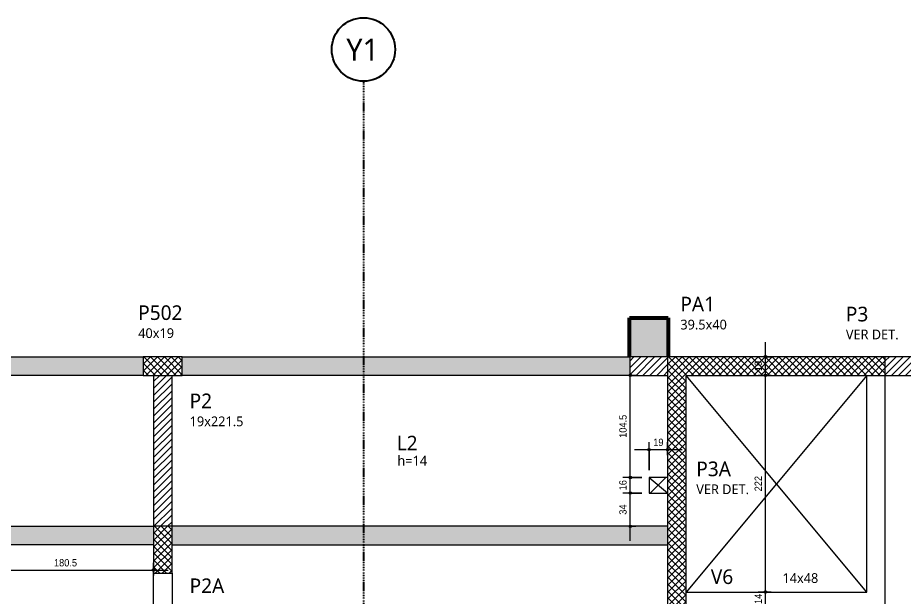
# Model space of a CAD drawing. Header units: centimetres. Extents: x -28 to 30806, y -3196 to 88064.
# Drawn here: x 1635 to 2543, y 461 to 1055 of the extents above; entities that cross this region are included whole.
import ezdxf

# ---------------------------------------------------------------- set-up
doc = ezdxf.new("R2010")
doc.units = ezdxf.units.CM
doc.linetypes.add('Dash dot', pattern=[1.5875, 0.635, -0.47625, 0, -0.47625])
doc.linetypes.add('Hidden', pattern=[0.714375, 0.47625, -0.238125])
for name, color, linetype, lineweight in [('A-ANNO-DIMS', 7, 'Continuous', 9), ('A-ANNO-DIMS-50', 7, 'Continuous', 9), ('A-DETL-GENF', 7, 'Continuous', 18), ('A-DETL-THIN', 7, 'Continuous', 25), ('A-FLOR', 7, 'Continuous', 25), ('A-FLOR-IDEN', 7, 'Continuous', 9), ('S-BEAM', 7, 'Continuous', 25), ('S-BEAM-IDEN', 7, 'Continuous', 9), ('S-COLS', 7, 'Continuous', 25), ('S-COLS-IDEN', 7, 'Continuous', 9), ('S-GRID', 7, 'Continuous', 9), ('S-GRID-IDEN', 7, 'Continuous', 9)]:
    doc.layers.add(name, color=color, linetype=linetype, lineweight=lineweight)
doc.layers.add('A-DETL', color=7, linetype='Continuous', lineweight=18, true_color=0x00a600)
doc.styles.add('Arial', font='arial.ttf', dxfattribs={"width": 0.9, "height": 7.5})
doc.styles.add('Gadugi_1', font='gadugi.ttf', dxfattribs={"height": 10})
doc.styles.add('Gadugi_2', font='gadugi.ttf', dxfattribs={"height": 15})
doc.styles.add('Gadugi_3', font='gadugi.ttf', dxfattribs={"height": 0.2})
doc.styles.add('Gadugi_4', font='gadugi.ttf', dxfattribs={"height": 22.5})
doc.dimstyles.new('PED_1_5mm_ESQ', dxfattribs={"dimscale": 30.48, "dimtxt": 7.651945, "dimasz": 0.328084, "dimexe": 0.246063, "dimexo": 0.246063, "dimgap": 0.049213, "dimtad": 1, "dimdec": 1, "dimrnd": 0.5, "dimdsep": 46, "dimtxsty": 'Arial', "dimblk1": 'DOTSMALL', "dimblk2": 'DOTSMALL', "dimsah": 1, "dimcen": 0.09, "dimdle": 0.492126, "dimazin": 0, "dimtfac": 1, "dimtdec": 4, "dimtix": 1, "dimtmove": 0, "dimatfit": 3, "dimfxl": 1, "dimtvp": 1, "dimtolj": 1, "dimtzin": 0, "dimarcsym": 2})
pattern_1 = [(45, (2647.826, 0), (-3.535534, 3.535534), [])]
pattern_2 = [(45, (2647.826, 0), (-3.535534, 3.535534), []), (135, (2647.826, 0), (-3.535534, -3.535534), [])]

# ---------------------------------------------------------------- blocks, each defined once
blk = doc.blocks.new('PED_TAG_PILAR_R04 - PILAR VER DET_-2523782-PL H 001 - FORMA DO BARRILETE')
at = {"layer": 'S-COLS-IDEN', "insert": (0.115, -0.633), "char_height": 0.2, "width": 1.37089, "attachment_point": 1, "style": 'Gadugi_3'}
blk.add_mtext('VER DET.', dxfattribs=at)
blk = doc.blocks.new('Eixo - Y1-2173029-PL H 001 - FORMA DO BARRILETE')
at = {"layer": 'S-GRID-IDEN', "color": 6, "lineweight": 35, "true_color": 0xff00ff}
blk.add_circle((0, 0), 0.65, dxfattribs=at)
blk = doc.blocks.new('DIMBLOCK76-PL H 001 - FORMA DO BARRILETE')
at = {"layer": 'A-ANNO-DIMS-50'}
h = blk.add_hatch(color=256, dxfattribs=at)
edge = h.paths.add_edge_path(flags=0)
edge.add_arc((2400.77, 466.12), 1.25, 0, 360)
h = blk.add_hatch(color=256, dxfattribs=at)
edge = h.paths.add_edge_path(flags=0)
edge.add_arc((2400.77, 452.12), 1.25, 0, 360)
for p, q in [((2406.51, 466.12), (2393.27, 466.12)), ((2400.77, 452.12), (2400.77, 466.12)), ((2400.77, 466.12), (2406.51, 466.12)), ((2406.51, 452.12), (2393.27, 452.12)), ((2400.77, 452.12), (2406.51, 452.12))]:
    blk.add_line(p, q, dxfattribs=at)
for centre in [(2400.77, 466.12), (2400.77, 452.12)]:
    blk.add_circle(centre, 1.25, dxfattribs=at)
at = {"layer": 'A-ANNO-DIMS-50', "color": 0, "insert": (2389.54, 453.94), "char_height": 7.5, "width": 12.4315, "attachment_point": 1, "rotation": 90, "line_spacing_factor": 0.941778, "style": 'Arial'}
blk.add_mtext('14', dxfattribs=at)
blk = doc.blocks.new('_DotSmall')
at = {"color": 0, "linetype": 'ByBlock', "const_width": 0.5}
blk.add_lwpolyline([(-0.0625, 0, 1), (0.0625, 0, 1)], format="xyb", close=True, dxfattribs=at)
blk = doc.blocks.new('DIMBLOCK77-PL H 001 - FORMA DO BARRILETE')
at = {"layer": 'A-ANNO-DIMS-50'}
h = blk.add_hatch(color=256, dxfattribs=at)
edge = h.paths.add_edge_path(flags=0)
edge.add_arc((2400.77, 688.12), 1.25, 0, 360)
h = blk.add_hatch(color=256, dxfattribs=at)
edge = h.paths.add_edge_path(flags=0)
edge.add_arc((2400.77, 466.12), 1.25, 0, 360)
for p, q in [((2406.51, 688.12), (2393.27, 688.12)), ((2400.77, 466.12), (2400.77, 688.12)), ((2400.77, 688.12), (2406.51, 688.12)), ((2406.51, 466.12), (2393.27, 466.12)), ((2400.77, 466.12), (2406.51, 466.12))]:
    blk.add_line(p, q, dxfattribs=at)
for centre in [(2400.77, 688.12), (2400.77, 466.12)]:
    blk.add_circle(centre, 1.25, dxfattribs=at)
at = {"layer": 'A-ANNO-DIMS-50', "color": 0, "insert": (2389.54, 569.35), "char_height": 7.5, "width": 18.6472, "attachment_point": 1, "rotation": 90, "line_spacing_factor": 0.941778, "style": 'Arial'}
blk.add_mtext('222', dxfattribs=at)
blk = doc.blocks.new('DIMBLOCK78-PL H 001 - FORMA DO BARRILETE')
at = {"layer": 'A-ANNO-DIMS-50'}
h = blk.add_hatch(color=256, dxfattribs=at)
edge = h.paths.add_edge_path(flags=0)
edge.add_arc((2400.77, 707.12), 1.25, 0, 360)
h = blk.add_hatch(color=256, dxfattribs=at)
edge = h.paths.add_edge_path(flags=0)
edge.add_arc((2400.77, 688.12), 1.25, 0, 360)
for p, q in [((2400.77, 688.12), (2400.77, 722.12)), ((2406.51, 707.12), (2393.27, 707.12)), ((2400.77, 707.12), (2406.51, 707.12)), ((2406.51, 688.12), (2393.27, 688.12)), ((2400.77, 688.12), (2406.51, 688.12))]:
    blk.add_line(p, q, dxfattribs=at)
for centre in [(2400.77, 707.12), (2400.77, 688.12)]:
    blk.add_circle(centre, 1.25, dxfattribs=at)
at = {"layer": 'A-ANNO-DIMS-50', "color": 0, "insert": (2389.54, 692.44), "char_height": 7.5, "width": 12.4315, "attachment_point": 1, "rotation": 90, "line_spacing_factor": 0.941778, "style": 'Arial'}
blk.add_mtext('19', dxfattribs=at)
blk = doc.blocks.new('DIMBLOCK105-PL H 001 - FORMA DO BARRILETE')
at = {"layer": 'A-ANNO-DIMS-50'}
h = blk.add_hatch(color=256, dxfattribs=at)
edge = h.paths.add_edge_path(flags=0)
edge.add_arc((1593.49, 488.7), 1.25, 0, 360)
h = blk.add_hatch(color=256, dxfattribs=at)
edge = h.paths.add_edge_path(flags=0)
edge.add_arc((1773.96, 488.7), 1.25, 0, 360)
for p, q in [((1593.49, 507.05), (1593.49, 481.2)), ((1593.49, 488.7), (1593.49, 507.05)), ((1773.96, 482.96), (1773.96, 496.2)), ((1593.49, 488.7), (1788.96, 488.7)), ((1773.96, 488.7), (1773.96, 482.96))]:
    blk.add_line(p, q, dxfattribs=at)
for centre in [(1593.49, 488.7), (1773.96, 488.7)]:
    blk.add_circle(centre, 1.25, dxfattribs=at)
at = {"layer": 'A-ANNO-DIMS-50', "color": 0, "insert": (1672.07, 499.93), "char_height": 7.5, "width": 27.9708, "attachment_point": 1, "line_spacing_factor": 0.941778, "style": 'Arial'}
blk.add_mtext('180.5', dxfattribs=at)
blk = doc.blocks.new('DIMBLOCK209-PL H 001 - FORMA DO BARRILETE')
at = {"layer": 'A-ANNO-DIMS-50'}
h = blk.add_hatch(color=256, dxfattribs=at)
edge = h.paths.add_edge_path(flags=0)
edge.add_arc((2262.22, 567.57), 1.25, 0, 360)
h = blk.add_hatch(color=256, dxfattribs=at)
edge = h.paths.add_edge_path(flags=0)
edge.add_arc((2262.22, 533.55), 1.25, 0, 360)
for p, q in [((2273.96, 567.57), (2254.72, 567.57)), ((2262.22, 518.55), (2262.22, 567.57)), ((2262.22, 567.57), (2273.96, 567.57)), ((2267.95, 533.55), (2254.72, 533.55)), ((2262.22, 533.55), (2267.95, 533.55))]:
    blk.add_line(p, q, dxfattribs=at)
for centre in [(2262.22, 567.57), (2262.22, 533.55)]:
    blk.add_circle(centre, 1.25, dxfattribs=at)
at = {"layer": 'A-ANNO-DIMS-50', "color": 0, "insert": (2250.99, 545.38), "char_height": 7.5, "width": 12.4315, "attachment_point": 1, "rotation": 90, "line_spacing_factor": 0.941778, "style": 'Arial'}
blk.add_mtext('34', dxfattribs=at)
blk = doc.blocks.new('DIMBLOCK210-PL H 001 - FORMA DO BARRILETE')
at = {"layer": 'A-ANNO-DIMS-50'}
h = blk.add_hatch(color=256, dxfattribs=at)
edge = h.paths.add_edge_path(flags=0)
edge.add_arc((2262.22, 583.53), 1.25, 0, 360)
h = blk.add_hatch(color=256, dxfattribs=at)
edge = h.paths.add_edge_path(flags=0)
edge.add_arc((2262.22, 567.57), 1.25, 0, 360)
for p, q in [((2273.96, 583.53), (2254.72, 583.53)), ((2262.22, 567.57), (2262.22, 583.53)), ((2262.22, 583.53), (2273.96, 583.53)), ((2273.96, 567.57), (2254.72, 567.57)), ((2262.22, 567.57), (2273.96, 567.57))]:
    blk.add_line(p, q, dxfattribs=at)
for centre in [(2262.22, 583.53), (2262.22, 567.57)]:
    blk.add_circle(centre, 1.25, dxfattribs=at)
at = {"layer": 'A-ANNO-DIMS-50', "color": 0, "insert": (2250.99, 570.37), "char_height": 7.5, "width": 12.4315, "attachment_point": 1, "rotation": 90, "line_spacing_factor": 0.941778, "style": 'Arial'}
blk.add_mtext('16', dxfattribs=at)
blk = doc.blocks.new('DIMBLOCK211-PL H 001 - FORMA DO BARRILETE')
at = {"layer": 'A-ANNO-DIMS-50'}
h = blk.add_hatch(color=256, dxfattribs=at)
edge = h.paths.add_edge_path(flags=0)
edge.add_arc((2262.22, 688.12), 1.25, 0, 360)
h = blk.add_hatch(color=256, dxfattribs=at)
edge = h.paths.add_edge_path(flags=0)
edge.add_arc((2262.22, 583.53), 1.25, 0, 360)
for p, q in [((2262.22, 583.53), (2262.22, 703.12)), ((2267.95, 688.12), (2254.72, 688.12)), ((2262.22, 688.12), (2267.95, 688.12)), ((2273.96, 583.53), (2254.72, 583.53)), ((2262.22, 583.53), (2273.96, 583.53))]:
    blk.add_line(p, q, dxfattribs=at)
for centre in [(2262.22, 688.12), (2262.22, 583.53)]:
    blk.add_circle(centre, 1.25, dxfattribs=at)
at = {"layer": 'A-ANNO-DIMS-50', "color": 0, "insert": (2250.99, 624.17), "char_height": 7.5, "width": 27.9708, "attachment_point": 1, "rotation": 90, "line_spacing_factor": 0.941778, "style": 'Arial'}
blk.add_mtext('104.5', dxfattribs=at)
blk = doc.blocks.new('DIMBLOCK212-PL H 001 - FORMA DO BARRILETE')
at = {"layer": 'A-ANNO-DIMS-50'}
h = blk.add_hatch(color=256, dxfattribs=at)
edge = h.paths.add_edge_path(flags=0)
edge.add_arc((2281.46, 612.07), 1.25, 0, 360)
h = blk.add_hatch(color=256, dxfattribs=at)
edge = h.paths.add_edge_path(flags=0)
edge.add_arc((2300.46, 612.07), 1.25, 0, 360)
for p, q in [((2281.46, 591.03), (2281.46, 619.57)), ((2300.46, 606.34), (2300.46, 619.57)), ((2266.46, 612.07), (2315.46, 612.07)), ((2281.46, 612.07), (2281.46, 591.03)), ((2300.46, 612.07), (2300.46, 606.34))]:
    blk.add_line(p, q, dxfattribs=at)
for centre in [(2281.46, 612.07), (2300.46, 612.07)]:
    blk.add_circle(centre, 1.25, dxfattribs=at)
at = {"layer": 'A-ANNO-DIMS-50', "color": 0, "insert": (2285.78, 623.31), "char_height": 7.5, "width": 12.4315, "attachment_point": 1, "line_spacing_factor": 0.941778, "style": 'Arial'}
blk.add_mtext('19', dxfattribs=at)

msp = doc.modelspace()

# ---------------------------------------------------------------- hatches: boundary and pattern name
at = {"layer": 'A-DETL', "true_color": 0xe6b8b7}
for points in [[(1750.25, 514.55), (1773.96, 514.55), (1773.96, 533.55), (1307.46, 533.55), (1307.46, 514.55), (1566.99, 514.55)], [(2116.77, 514.55), (2300.46, 514.55), (2300.46, 533.55), (1792.96, 533.55), (1792.96, 514.55), (2035.95, 514.55)]]:
    msp.add_hatch(color=9, dxfattribs=at).paths.add_polyline_path(points, flags=0)
at = {"layer": 'A-DETL-GENF', "true_color": 0x0000ff}
h = msp.add_hatch(dxfattribs=at)
h.set_pattern_fill('FP_2', color=5, style=0, pattern_type=2)
h.set_pattern_definition(pattern_2)
h.paths.add_polyline_path([(1803.46, 688.12), (1803.46, 707.12), (1763.46, 707.12), (1763.46, 688.12), (1792.96, 688.12)], flags=0)
at = {"layer": 'A-DETL-GENF', "true_color": 0x808080}
h = msp.add_hatch(dxfattribs=at)
h.set_pattern_fill('FP_1', color=8, style=0, pattern_type=2)
h.set_pattern_definition(pattern_1)
h.paths.add_polyline_path([(2747.52, 533.55), (2759.96, 533.55), (2759.96, 688.12), (2740.96, 688.12), (2740.96, 533.55)], flags=0)
h.paths.add_polyline_path([(2730.46, 688.12), (2730.46, 707.12), (2523.46, 707.12), (2523.46, 688.12), (2720.96, 688.12)], flags=0)
h.paths.add_polyline_path([(2261.82, 688.12), (2300.46, 688.12), (2300.46, 707.12), (2261.71, 707.12), (2261.71, 688.12)], flags=0)
h.paths.add_polyline_path([(2770.46, 688.12), (2798.7, 688.12), (2798.7, 707.12), (2770.46, 707.12), (2770.46, 693.27)], flags=0)
at = {"layer": 'A-DETL-GENF', "true_color": 0x0000ff}
h = msp.add_hatch(dxfattribs=at)
h.set_pattern_fill('FP_2', color=5, style=0, pattern_type=2)
h.set_pattern_definition(pattern_2)
h.paths.add_polyline_path([(2319.46, 451.12), (2319.46, 688.12), (2523.46, 688.12), (2523.46, 707.12), (2300.46, 707.12), (2300.46, 451.12)], flags=0)
at = {"layer": 'A-DETL-GENF', "true_color": 0x808080}
h = msp.add_hatch(dxfattribs=at)
h.set_pattern_fill('FP_1', color=8, style=0, pattern_type=2)
h.set_pattern_definition(pattern_1)
h.paths.add_polyline_path([(1792.96, 533.55), (1792.96, 688.12), (1773.96, 688.12), (1773.96, 533.55), (1788.47, 533.55)], flags=0)
at = {"layer": 'A-DETL-GENF', "true_color": 0x0000ff}
h = msp.add_hatch(dxfattribs=at)
h.set_pattern_fill('FP_2', color=5, style=0, pattern_type=2)
h.set_pattern_definition(pattern_2)
h.paths.add_polyline_path([(1792.96, 485.65), (1792.96, 533.55), (1773.96, 533.55), (1773.96, 485.65)], flags=0)
at = {"layer": 'S-BEAM', "true_color": 0x00bcb8}
h = msp.add_hatch(color=132, dxfattribs=at)
h.paths.add_polyline_path([(2261.71, 688.12), (2261.71, 707.12), (1803.46, 707.12), (1803.46, 688.12)], flags=0)
h.paths.add_polyline_path([(1750.25, 688.12), (1763.46, 688.12), (1763.46, 707.12), (1305.21, 707.12), (1305.21, 688.12)], flags=0)
at = {"layer": 'S-COLS', "true_color": 0x808080}
msp.add_hatch(color=8, dxfattribs=at).paths.add_polyline_path([(2300.46, 707.12), (2300.98, 707.12), (2300.98, 747.12), (2261.48, 747.12), (2261.48, 707.12), (2281.46, 707.12)], flags=0)

# ---------------------------------------------------------------- linework, layer by layer
at = {"layer": 'A-DETL', "color": 7}
for p, q in [((1803.46, 707.12), (1763.46, 707.12)), ((1763.46, 707.12), (1763.46, 688.12)), ((1803.46, 688.12), (1803.46, 707.12)), ((2300.46, 707.12), (2261.71, 707.12)), ((2261.71, 707.12), (2261.71, 688.12)), ((2300.46, 707.12), (2300.46, 451.12)), ((2523.46, 707.12), (2300.46, 707.12)), ((2730.46, 707.12), (2523.46, 707.12)), ((2523.46, 688.12), (2523.46, 707.12)), ((1763.46, 688.12), (1803.46, 688.12)), ((1773.96, 688.12), (1773.96, 533.55)), ((1792.96, 533.55), (1792.96, 688.12)), ((2261.71, 688.12), (2300.46, 688.12)), ((2319.46, 451.12), (2319.46, 688.12)), ((2319.46, 688.12), (2523.46, 688.12)), ((2504.46, 466.12), (2319.46, 688.12)), ((2504.46, 688.12), (2319.46, 466.12)), ((2523.46, 688.12), (2730.46, 688.12)), ((1792.96, 533.55), (1773.96, 533.55)), ((1773.96, 533.55), (1773.96, 485.65)), ((1792.96, 485.65), (1792.96, 533.55)), ((1773.96, 485.65), (1792.96, 485.65))]:
    msp.add_line(p, q, dxfattribs=at)
at = {"layer": 'A-DETL', "color": 7, "linetype": 'Hidden'}
for p, q in [((1307.46, 533.55), (1773.96, 533.55)), ((2300.46, 533.55), (1792.96, 533.55)), ((1773.96, 514.55), (1307.46, 514.55)), ((1792.96, 514.55), (2300.46, 514.55))]:
    msp.add_line(p, q, dxfattribs=at)
at = {"layer": 'A-DETL-THIN'}
for p, q in [((2281.46, 583.53), (2300.46, 567.7)), ((2282.78, 567.57), (2298.34, 583.13))]:
    msp.add_line(p, q, dxfattribs=at)
at = {"layer": 'A-FLOR'}
for p, q in [((2300.46, 583.53), (2281.46, 583.53)), ((2281.46, 583.53), (2281.46, 567.57)), ((2281.46, 567.57), (2300.46, 567.57))]:
    msp.add_line(p, q, dxfattribs=at)
at = {"layer": 'S-BEAM'}
for p, q in [((1305.21, 707.12), (1763.46, 707.12)), ((1803.46, 707.12), (2261.48, 707.12)), ((2261.48, 707.12), (2261.71, 707.12)), ((1763.46, 688.12), (1305.21, 688.12)), ((2261.71, 688.12), (1803.46, 688.12)), ((2504.46, 466.12), (2504.46, 688.12)), ((2523.46, -7.88), (2523.46, 688.12)), ((1773.96, 180.65), (1773.96, 485.65)), ((1792.96, 485.65), (1792.96, 180.65)), ((2319.46, 466.12), (2504.46, 466.12))]:
    msp.add_line(p, q, dxfattribs=at)
at = {"layer": 'S-COLS', "color": 190, "lineweight": 70, "true_color": 0x8000ff}
for p, q in [((2261.48, 707.12), (2261.48, 747.12)), ((2261.48, 747.12), (2300.98, 747.12)), ((2300.98, 747.12), (2300.98, 707.12)), ((2261.71, 707.12), (2261.48, 707.12))]:
    msp.add_line(p, q, dxfattribs=at)
at = {"layer": 'S-GRID', "color": 6, "linetype": 'Dash dot', "lineweight": 35, "true_color": 0xff00ff}
msp.add_line((1988.97, 989.57), (1988.97, -1018.23), dxfattribs=at)

# ---------------------------------------------------------------- block references
at = {"layer": 'S-COLS-IDEN', "xscale": 49.99999999999998, "yscale": 49.99999999999998, "zscale": 49.99999999999998}
for p in [(2477.31, 766.69), (2324.1, 608.13)]:
    msp.add_blockref('PED_TAG_PILAR_R04 - PILAR VER DET_-2523782-PL H 001 - FORMA DO BARRILETE', p, dxfattribs=at)
at = {"layer": 'S-GRID-IDEN', "color": 6, "true_color": 0xff00ff, "xscale": 49.99999999999998, "yscale": 49.99999999999998, "zscale": 49.99999999999998, "rotation": 180}
msp.add_blockref('Eixo - Y1-2173029-PL H 001 - FORMA DO BARRILETE', (1988.97, 1022.07), dxfattribs=at)

# ---------------------------------------------------------------- texts
at = {"layer": 'A-FLOR-IDEN', "attachment_point": 1}
for s, insert, char_height, width, style in [('L2', (2023, 626.27), 15, 26.0548, 'Gadugi_2'), ('h=14', (2023.78, 605.79), 10, 39.6835, 'Gadugi_1')]:
    msp.add_mtext(s, dxfattribs=dict(at, insert=insert, char_height=char_height, width=width, style=style))
at = {"layer": 'S-BEAM-IDEN', "attachment_point": 1}
for s, insert, char_height, width, style in [('V6', (2344.79, 489.39), 15, 30.0633, 'Gadugi_2'), ('14x48', (2418.09, 485.46), 10, 44.8945, 'Gadugi_1')]:
    msp.add_mtext(s, dxfattribs=dict(at, insert=insert, char_height=char_height, width=width, style=style))
at = {"layer": 'S-COLS-IDEN', "attachment_point": 1}
for s, insert, char_height, width, style in [('PA1', (2313.54, 768.7), 15, 44.8945, 'Gadugi_2'), ('P502', (1758.3, 759.91), 15, 56.519, 'Gadugi_2'), ('P3', (2483.06, 758.45), 15, 28.4599, 'Gadugi_2'), ('39.5x40', (2313.54, 745.21), 10, 57.7215, 'Gadugi_1'), ('40x19', (1758.3, 736.42), 10, 44.8945, 'Gadugi_1'), ('P2', (1810.99, 669.54), 15, 28.4599, 'Gadugi_2'), ('19x221.5', (1810.99, 646.05), 10, 66.9409, 'Gadugi_1'), ('P3A', (2329.85, 599.89), 15, 44.8945, 'Gadugi_2'), ('P2A', (1810.99, 480.11), 15, 44.8945, 'Gadugi_2')]:
    msp.add_mtext(s, dxfattribs=dict(at, insert=insert, char_height=char_height, width=width, style=style))
at = {"layer": 'S-GRID-IDEN', "color": 6, "true_color": 0xff00ff, "insert": (1971.45, 1033.11), "char_height": 22.5, "width": 42.0886, "attachment_point": 1, "style": 'Gadugi_4'}
msp.add_mtext('Y1', dxfattribs=at)

# ---------------------------------------------------------------- dimensions: what is measured, and where the dimension line sits
at = {"layer": 'A-ANNO-DIMS'}
for base, p1, p2, override, picture, middle in [((2400.77, 707.12), (2399.01, 688.12), (2399.01, 707.12), {"dimpost": '<>', "dimfxl": 19}, 'DIMBLOCK78-PL H 001 - FORMA DO BARRILETE', (2395.44, 697.62)), ((2262.22, 688.12), (2281.46, 583.53), (2260.45, 688.12), {"dimpost": '<>', "dimfxl": 106.676531}, 'DIMBLOCK211-PL H 001 - FORMA DO BARRILETE', (2256.89, 635.83)), ((2400.77, 688.12), (2399.01, 466.12), (2399.01, 688.12), {"dimpost": '<>', "dimfxl": 222.000019}, 'DIMBLOCK77-PL H 001 - FORMA DO BARRILETE', (2395.51, 577.12)), ((2262.22, 583.53), (2281.46, 567.57), (2281.46, 583.53), {"dimpost": '<>', "dimfxl": 15.962275}, 'DIMBLOCK210-PL H 001 - FORMA DO BARRILETE', (2256.89, 575.55)), ((2262.22, 567.57), (2260.45, 533.55), (2281.46, 567.57), {"dimpost": '<>', "dimfxl": 39.982226}, 'DIMBLOCK209-PL H 001 - FORMA DO BARRILETE', (2256.89, 550.56)), ((2400.77, 466.12), (2399.01, 452.12), (2399.01, 466.12), {"dimpost": '<>', "dimfxl": 14}, 'DIMBLOCK76-PL H 001 - FORMA DO BARRILETE', (2395.51, 459.12))]:
    dim = msp.add_linear_dim(base=base, p1=p1, p2=p2, angle=90, dimstyle='PED_1_5mm_ESQ', override=override, dxfattribs=at)
    dim.commit()
    dim.dimension.update_dxf_attribs({"geometry": picture, "text_midpoint": middle})
for base, p1, p2, override, picture, middle in [((2300.46, 612.07), (2281.46, 583.53), (2300.46, 613.84), {"dimpost": '<>', "dimfxl": 35.772049}, 'DIMBLOCK212-PL H 001 - FORMA DO BARRILETE', (2290.96, 617.4)), ((1773.96, 488.7), (1593.49, 514.55), (1773.96, 490.46), {"dimpost": '<>', "dimfxl": 182.070997}, 'DIMBLOCK105-PL H 001 - FORMA DO BARRILETE', (1683.73, 494.03))]:
    dim = msp.add_linear_dim(base=base, p1=p1, p2=p2, dimstyle='PED_1_5mm_ESQ', override=override, dxfattribs=at)
    dim.commit()
    dim.dimension.update_dxf_attribs({"geometry": picture, "text_midpoint": middle})

doc.saveas('drawing.dxf')
